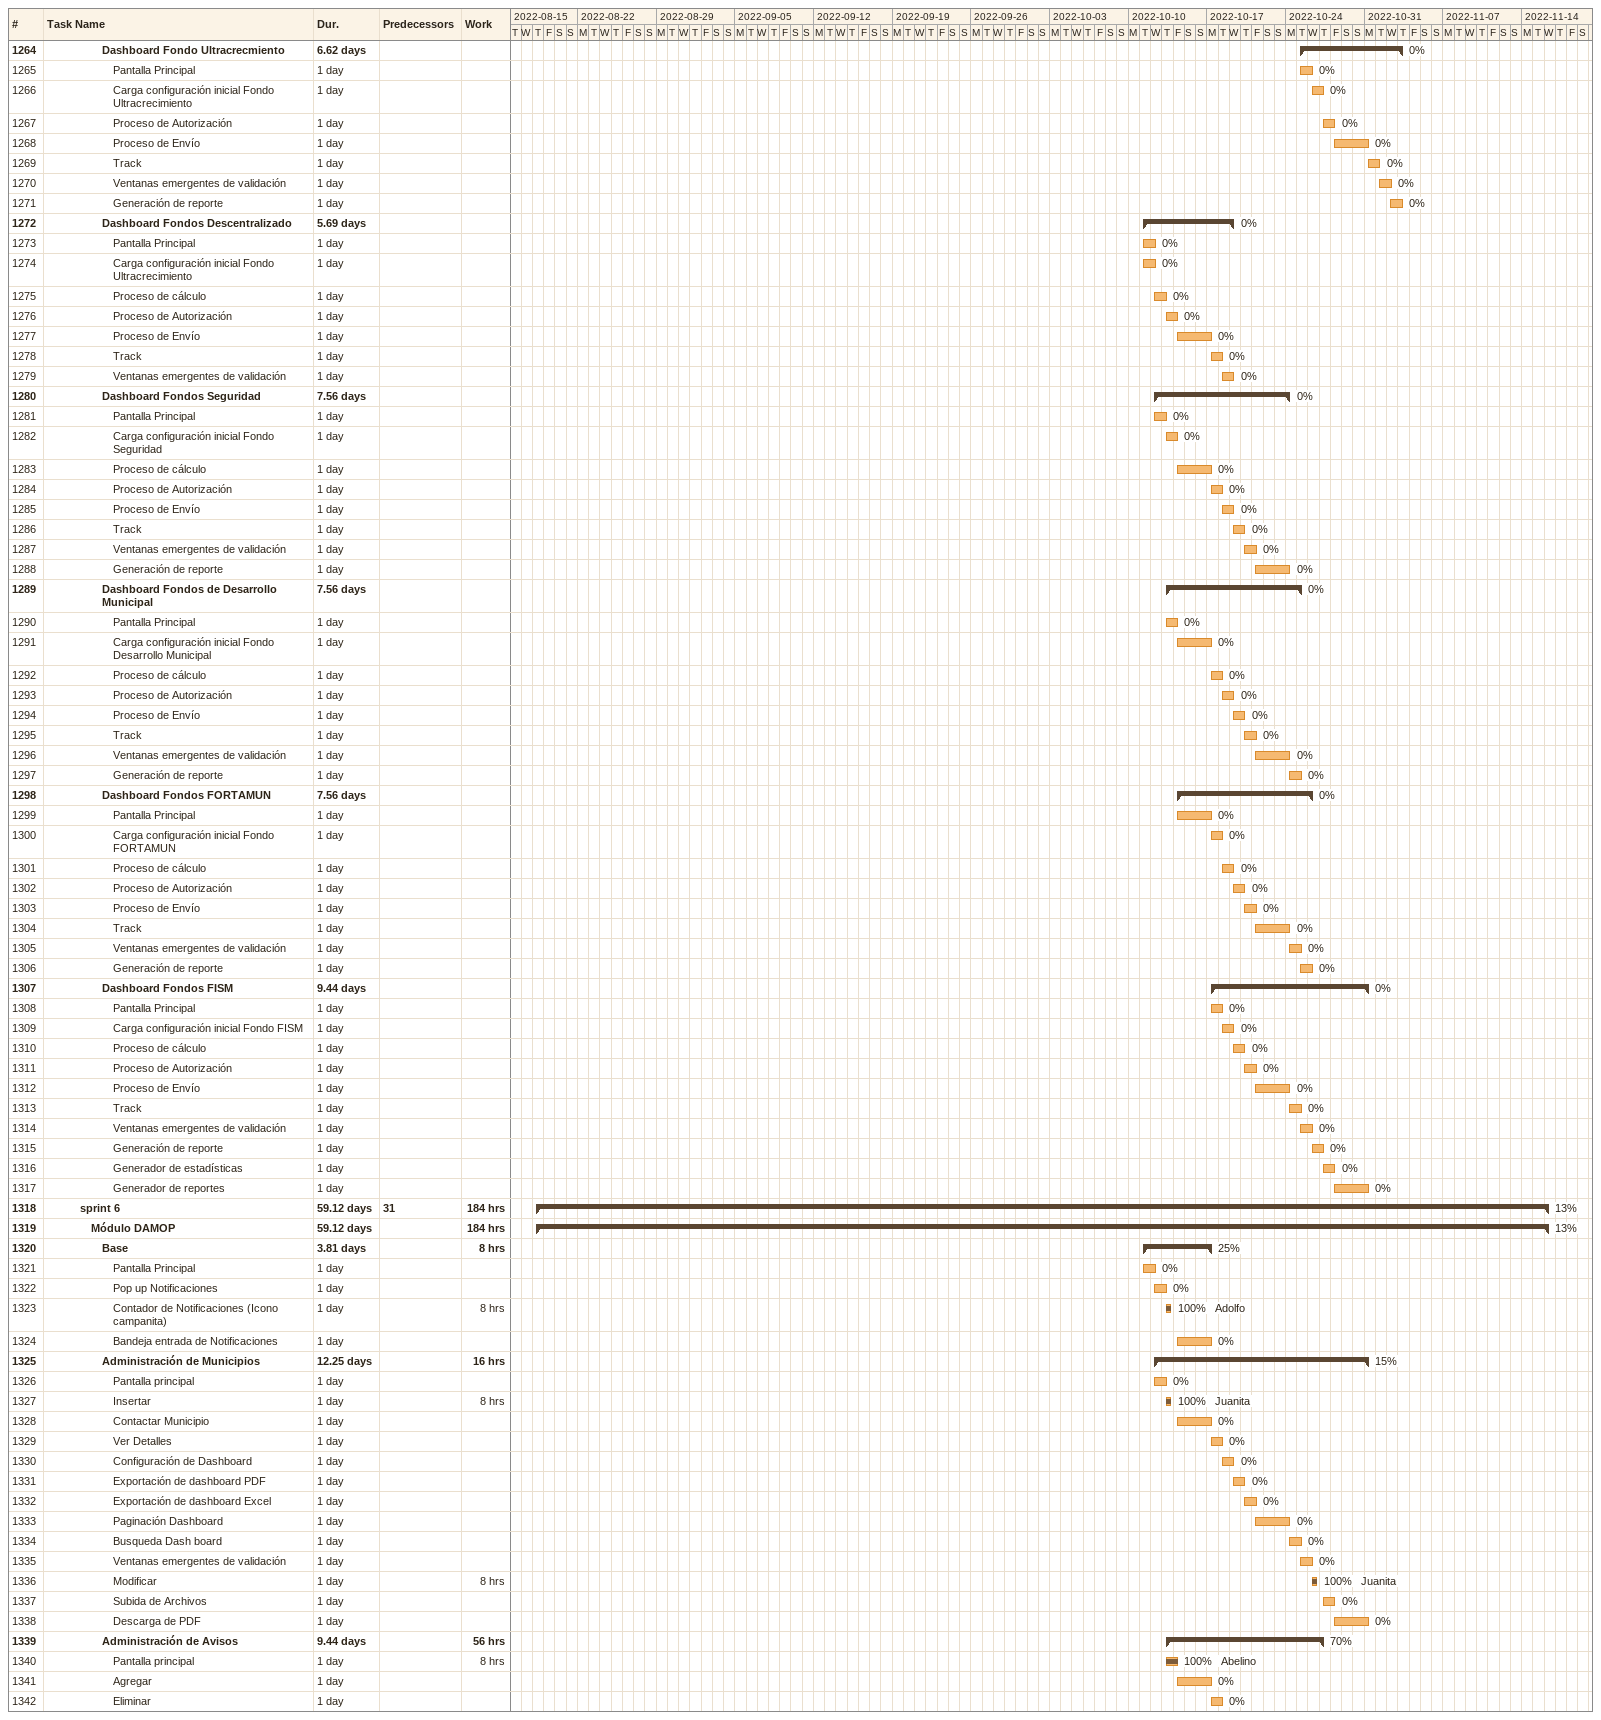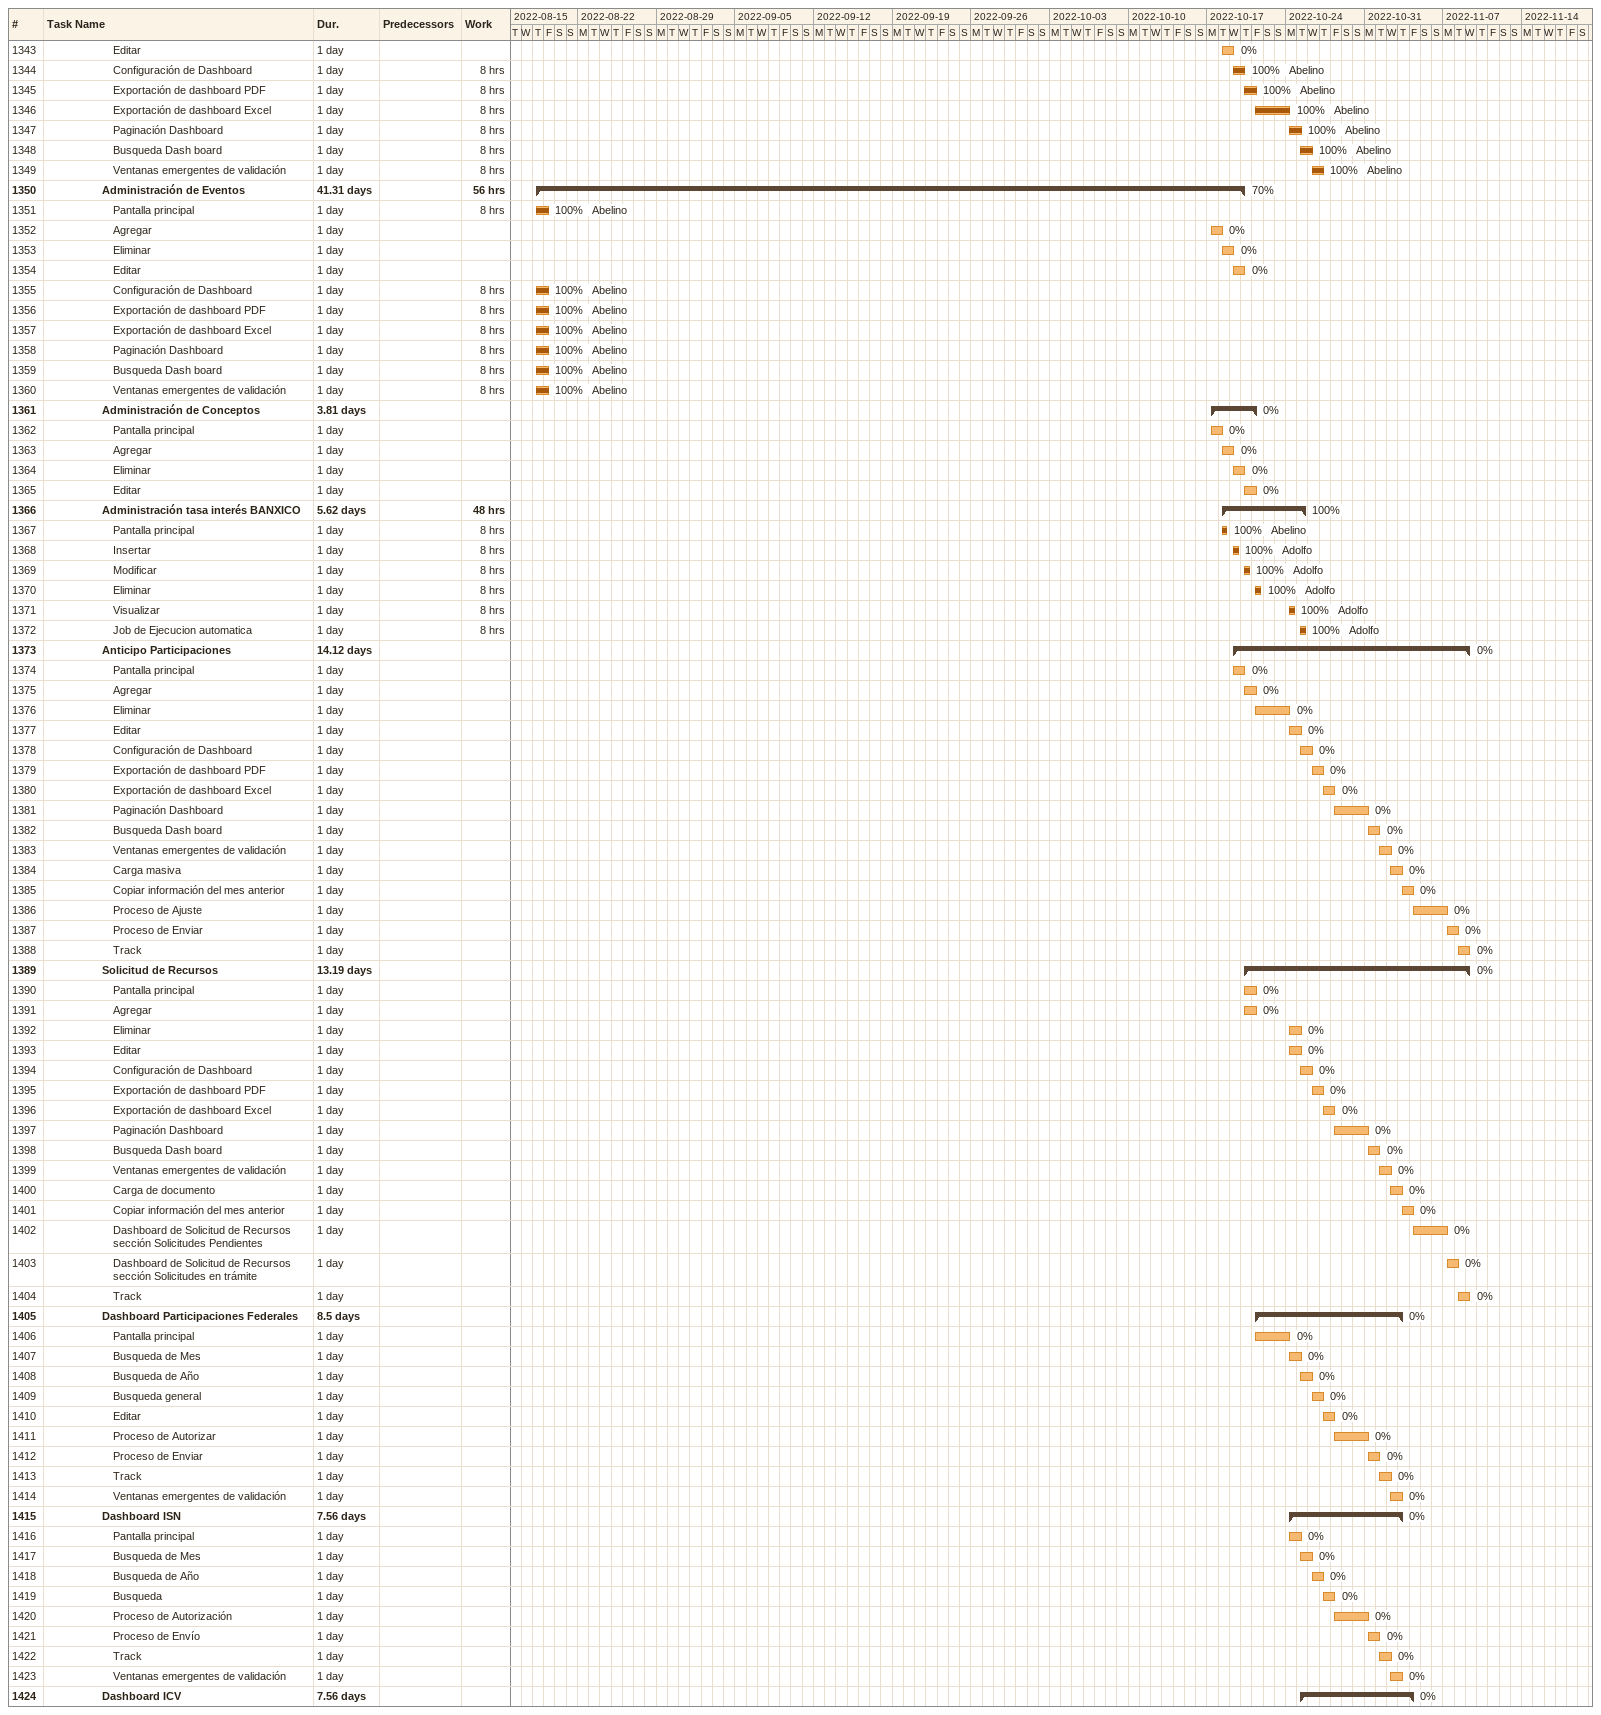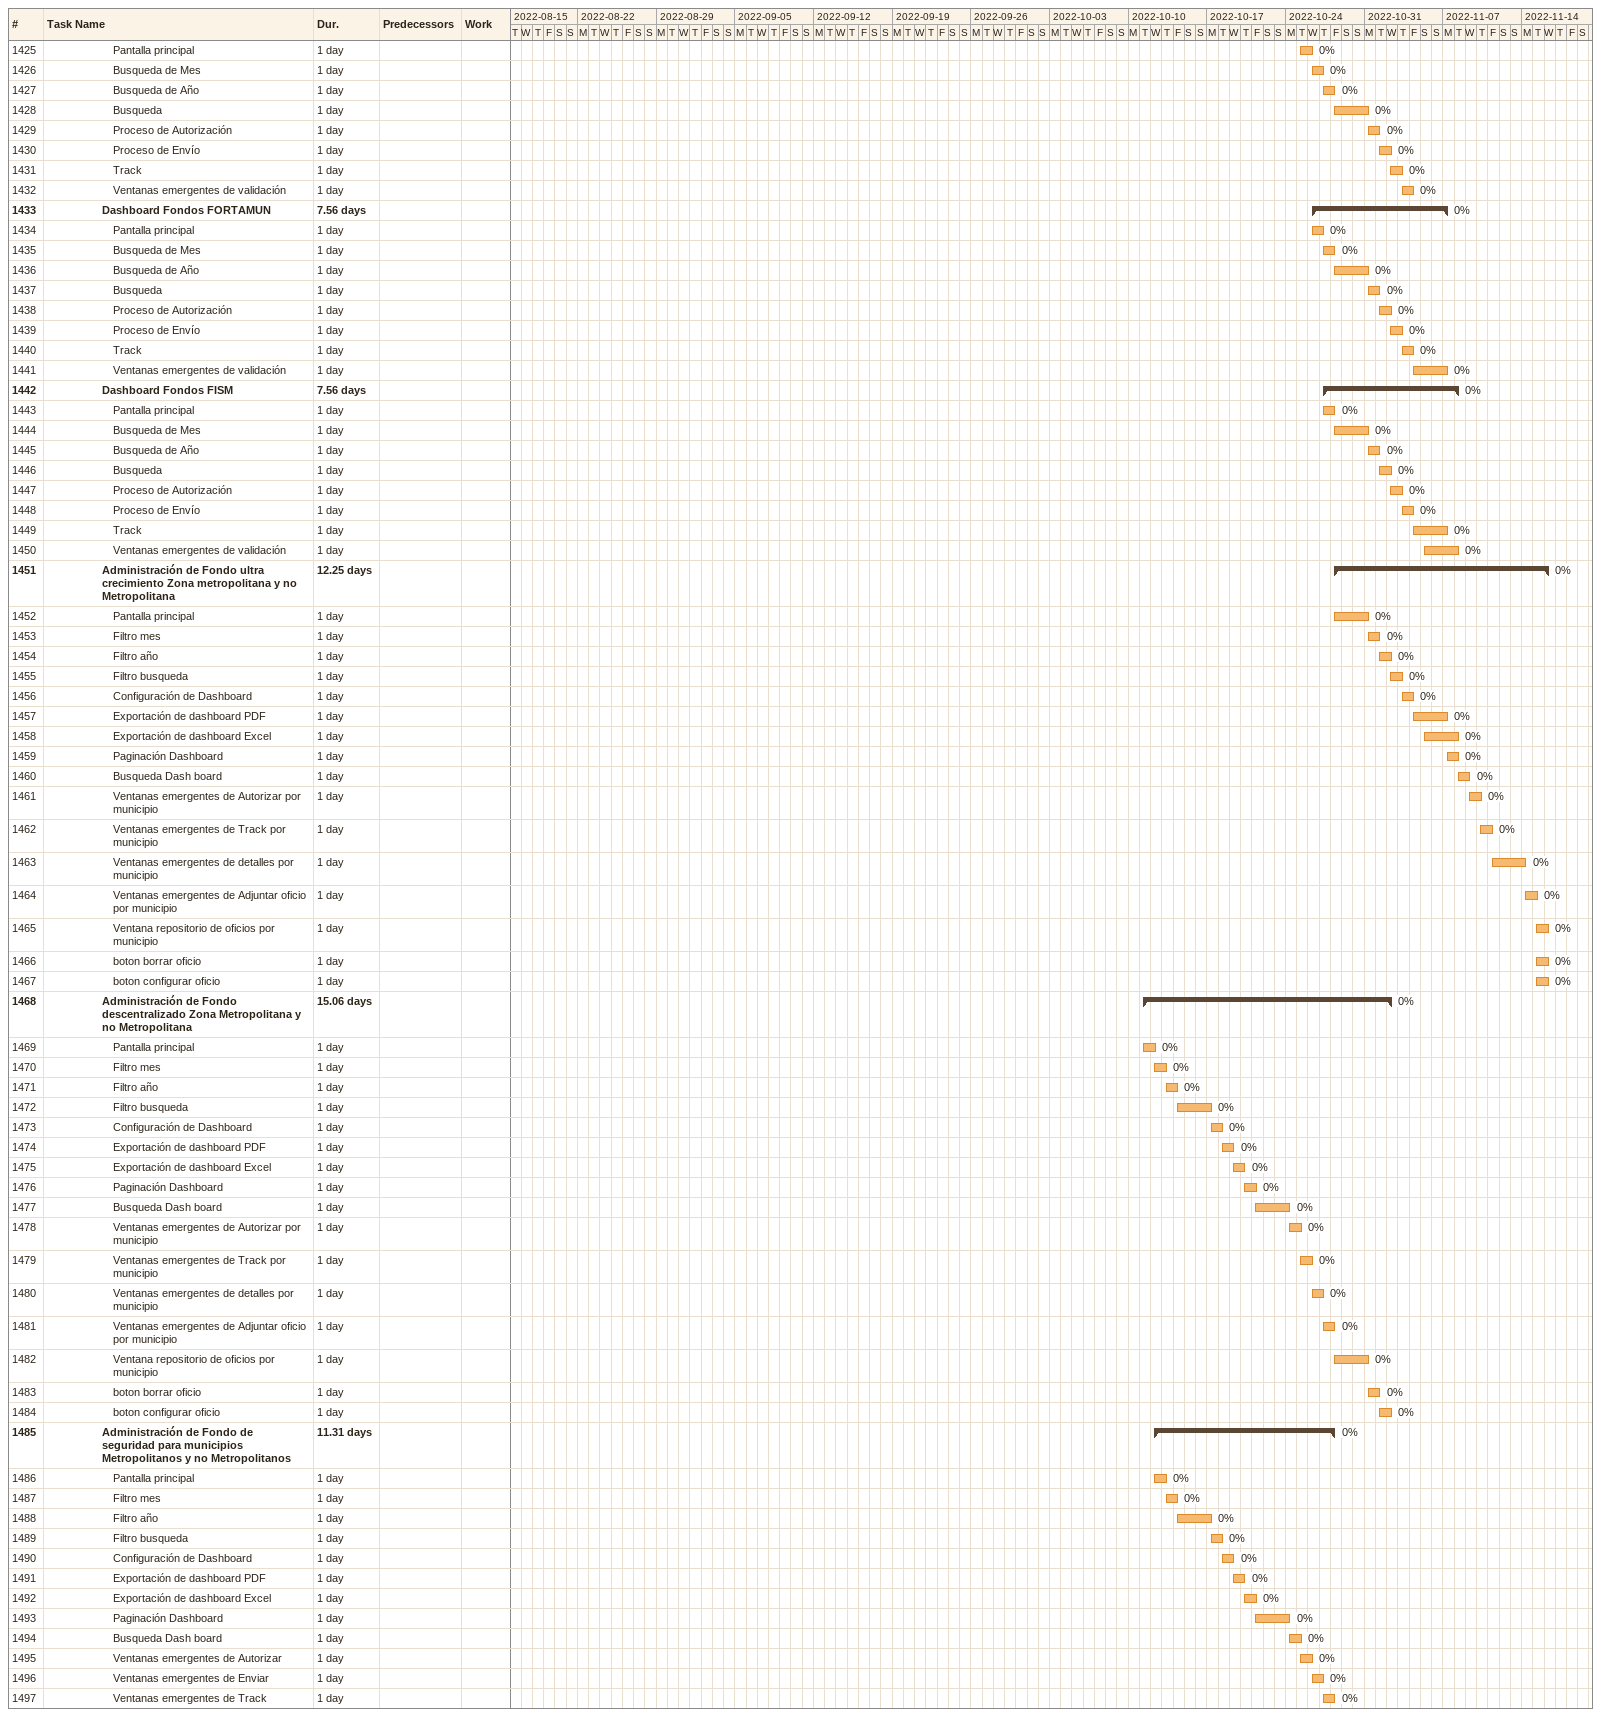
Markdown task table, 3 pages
| ID | Level | Task | Duration | Start | Finish | Predecessors | Resources | % complete | Work (h) |
|---|---|---|---|---|---|---|---|---|---|
| 1264 | 6 | **Dashboard Fondo Ultracrecmiento** | 6.62d | 2022-10-25 | 2022-11-03 |  |  | 0 |  |
| 1265 | 7 | Pantalla Principal | 1d | 2022-10-25 | 2022-10-26 |  |  | 0 |  |
| 1266 | 7 | Carga configuración inicial Fondo Ultracrecimiento | 1d | 2022-10-26 | 2022-10-27 |  |  | 0 |  |
| 1267 | 7 | Proceso de Autorización | 1d | 2022-10-27 | 2022-10-28 |  |  | 0 |  |
| 1268 | 7 | Proceso de Envío | 1d | 2022-10-28 | 2022-10-31 |  |  | 0 |  |
| 1269 | 7 | Track | 1d | 2022-10-31 | 2022-11-01 |  |  | 0 |  |
| 1270 | 7 | Ventanas emergentes de validación | 1d | 2022-11-01 | 2022-11-02 |  |  | 0 |  |
| 1271 | 7 | Generación de reporte | 1d | 2022-11-02 | 2022-11-03 |  |  | 0 |  |
| 1272 | 6 | **Dashboard Fondos Descentralizado** | 5.69d | 2022-10-11 | 2022-10-19 |  |  | 0 |  |
| 1273 | 7 | Pantalla Principal | 1d | 2022-10-11 | 2022-10-12 |  |  | 0 |  |
| 1274 | 7 | Carga configuración inicial Fondo Ultracrecimiento | 1d | 2022-10-11 | 2022-10-12 |  |  | 0 |  |
| 1275 | 7 | Proceso de cálculo | 1d | 2022-10-12 | 2022-10-13 |  |  | 0 |  |
| 1276 | 7 | Proceso de Autorización | 1d | 2022-10-13 | 2022-10-14 |  |  | 0 |  |
| 1277 | 7 | Proceso de Envío | 1d | 2022-10-14 | 2022-10-17 |  |  | 0 |  |
| 1278 | 7 | Track | 1d | 2022-10-17 | 2022-10-18 |  |  | 0 |  |
| 1279 | 7 | Ventanas emergentes de validación | 1d | 2022-10-18 | 2022-10-19 |  |  | 0 |  |
| 1280 | 6 | **Dashboard Fondos Seguridad** | 7.56d | 2022-10-12 | 2022-10-24 |  |  | 0 |  |
| 1281 | 7 | Pantalla Principal | 1d | 2022-10-12 | 2022-10-13 |  |  | 0 |  |
| 1282 | 7 | Carga configuración inicial Fondo Seguridad | 1d | 2022-10-13 | 2022-10-14 |  |  | 0 |  |
| 1283 | 7 | Proceso de cálculo | 1d | 2022-10-14 | 2022-10-17 |  |  | 0 |  |
| 1284 | 7 | Proceso de Autorización | 1d | 2022-10-17 | 2022-10-18 |  |  | 0 |  |
| 1285 | 7 | Proceso de Envío | 1d | 2022-10-18 | 2022-10-19 |  |  | 0 |  |
| 1286 | 7 | Track | 1d | 2022-10-19 | 2022-10-20 |  |  | 0 |  |
| 1287 | 7 | Ventanas emergentes de validación | 1d | 2022-10-20 | 2022-10-21 |  |  | 0 |  |
| 1288 | 7 | Generación de reporte | 1d | 2022-10-21 | 2022-10-24 |  |  | 0 |  |
| 1289 | 6 | **Dashboard Fondos de Desarrollo Municipal** | 7.56d | 2022-10-13 | 2022-10-25 |  |  | 0 |  |
| 1290 | 7 | Pantalla Principal | 1d | 2022-10-13 | 2022-10-14 |  |  | 0 |  |
| 1291 | 7 | Carga configuración inicial Fondo Desarrollo Municipal | 1d | 2022-10-14 | 2022-10-17 |  |  | 0 |  |
| 1292 | 7 | Proceso de cálculo | 1d | 2022-10-17 | 2022-10-18 |  |  | 0 |  |
| 1293 | 7 | Proceso de Autorización | 1d | 2022-10-18 | 2022-10-19 |  |  | 0 |  |
| 1294 | 7 | Proceso de Envío | 1d | 2022-10-19 | 2022-10-20 |  |  | 0 |  |
| 1295 | 7 | Track | 1d | 2022-10-20 | 2022-10-21 |  |  | 0 |  |
| 1296 | 7 | Ventanas emergentes de validación | 1d | 2022-10-21 | 2022-10-24 |  |  | 0 |  |
| 1297 | 7 | Generación de reporte | 1d | 2022-10-24 | 2022-10-25 |  |  | 0 |  |
| 1298 | 6 | **Dashboard Fondos FORTAMUN** | 7.56d | 2022-10-14 | 2022-10-26 |  |  | 0 |  |
| 1299 | 7 | Pantalla Principal | 1d | 2022-10-14 | 2022-10-17 |  |  | 0 |  |
| 1300 | 7 | Carga configuración inicial Fondo FORTAMUN | 1d | 2022-10-17 | 2022-10-18 |  |  | 0 |  |
| 1301 | 7 | Proceso de cálculo | 1d | 2022-10-18 | 2022-10-19 |  |  | 0 |  |
| 1302 | 7 | Proceso de Autorización | 1d | 2022-10-19 | 2022-10-20 |  |  | 0 |  |
| 1303 | 7 | Proceso de Envío | 1d | 2022-10-20 | 2022-10-21 |  |  | 0 |  |
| 1304 | 7 | Track | 1d | 2022-10-21 | 2022-10-24 |  |  | 0 |  |
| 1305 | 7 | Ventanas emergentes de validación | 1d | 2022-10-24 | 2022-10-25 |  |  | 0 |  |
| 1306 | 7 | Generación de reporte | 1d | 2022-10-25 | 2022-10-26 |  |  | 0 |  |
| 1307 | 6 | **Dashboard Fondos FISM** | 9.44d | 2022-10-17 | 2022-10-31 |  |  | 0 |  |
| 1308 | 7 | Pantalla Principal | 1d | 2022-10-17 | 2022-10-18 |  |  | 0 |  |
| 1309 | 7 | Carga configuración inicial Fondo FISM | 1d | 2022-10-18 | 2022-10-19 |  |  | 0 |  |
| 1310 | 7 | Proceso de cálculo | 1d | 2022-10-19 | 2022-10-20 |  |  | 0 |  |
| 1311 | 7 | Proceso de Autorización | 1d | 2022-10-20 | 2022-10-21 |  |  | 0 |  |
| 1312 | 7 | Proceso de Envío | 1d | 2022-10-21 | 2022-10-24 |  |  | 0 |  |
| 1313 | 7 | Track | 1d | 2022-10-24 | 2022-10-25 |  |  | 0 |  |
| 1314 | 7 | Ventanas emergentes de validación | 1d | 2022-10-25 | 2022-10-26 |  |  | 0 |  |
| 1315 | 7 | Generación de reporte | 1d | 2022-10-26 | 2022-10-27 |  |  | 0 |  |
| 1316 | 7 | Generador de estadísticas | 1d | 2022-10-27 | 2022-10-28 |  |  | 0 |  |
| 1317 | 7 | Generador de reportes | 1d | 2022-10-28 | 2022-10-31 |  |  | 0 |  |
| 1318 | 4 | **sprint 6** | 59.12d | 2022-08-18 | 2022-11-16 | 31 |  | 13 | 184 |
| 1319 | 5 | **Módulo DAMOP** | 59.12d | 2022-08-18 | 2022-11-16 |  |  | 13 | 184 |
| 1320 | 6 | **Base** | 3.81d | 2022-10-11 | 2022-10-17 |  |  | 25 | 8 |
| 1321 | 7 | Pantalla Principal | 1d | 2022-10-11 | 2022-10-12 |  |  | 0 |  |
| 1322 | 7 | Pop up Notificaciones | 1d | 2022-10-12 | 2022-10-13 |  |  | 0 |  |
| 1323 | 7 | Contador de Notificaciones (Icono campanita) | 1d | 2022-10-13 | 2022-10-13 |  | Adolfo | 100 | 8 |
| 1324 | 7 | Bandeja entrada de Notificaciones | 1d | 2022-10-14 | 2022-10-17 |  |  | 0 |  |
| 1325 | 6 | **Administración de Municipios** | 12.25d | 2022-10-12 | 2022-10-31 |  |  | 15 | 16 |
| 1326 | 7 | Pantalla principal | 1d | 2022-10-12 | 2022-10-13 |  |  | 0 |  |
| 1327 | 7 | Insertar | 1d | 2022-10-13 | 2022-10-13 |  | Juanita | 100 | 8 |
| 1328 | 7 | Contactar Municipio | 1d | 2022-10-14 | 2022-10-17 |  |  | 0 |  |
| 1329 | 7 | Ver Detalles | 1d | 2022-10-17 | 2022-10-18 |  |  | 0 |  |
| 1330 | 7 | Configuración de Dashboard | 1d | 2022-10-18 | 2022-10-19 |  |  | 0 |  |
| 1331 | 7 | Exportación de dashboard PDF | 1d | 2022-10-19 | 2022-10-20 |  |  | 0 |  |
| 1332 | 7 | Exportación de dashboard Excel | 1d | 2022-10-20 | 2022-10-21 |  |  | 0 |  |
| 1333 | 7 | Paginación Dashboard | 1d | 2022-10-21 | 2022-10-24 |  |  | 0 |  |
| 1334 | 7 | Busqueda Dash board | 1d | 2022-10-24 | 2022-10-25 |  |  | 0 |  |
| 1335 | 7 | Ventanas emergentes de validación | 1d | 2022-10-25 | 2022-10-26 |  |  | 0 |  |
| 1336 | 7 | Modificar | 1d | 2022-10-26 | 2022-10-26 |  | Juanita | 100 | 8 |
| 1337 | 7 | Subida de Archivos | 1d | 2022-10-27 | 2022-10-28 |  |  | 0 |  |
| 1338 | 7 | Descarga de PDF | 1d | 2022-10-28 | 2022-10-31 |  |  | 0 |  |
| 1339 | 6 | **Administración de Avisos** | 9.44d | 2022-10-13 | 2022-10-27 |  |  | 70 | 56 |
| 1340 | 7 | Pantalla principal | 1d | 2022-10-13 | 2022-10-14 |  | Abelino | 100 | 8 |
| 1341 | 7 | Agregar | 1d | 2022-10-14 | 2022-10-17 |  |  | 0 |  |
| 1342 | 7 | Eliminar | 1d | 2022-10-17 | 2022-10-18 |  |  | 0 |  |
| 1343 | 7 | Editar | 1d | 2022-10-18 | 2022-10-19 |  |  | 0 |  |
| 1344 | 7 | Configuración de Dashboard | 1d | 2022-10-19 | 2022-10-20 |  | Abelino | 100 | 8 |
| 1345 | 7 | Exportación de dashboard PDF | 1d | 2022-10-20 | 2022-10-21 |  | Abelino | 100 | 8 |
| 1346 | 7 | Exportación de dashboard Excel | 1d | 2022-10-21 | 2022-10-24 |  | Abelino | 100 | 8 |
| 1347 | 7 | Paginación Dashboard | 1d | 2022-10-24 | 2022-10-25 |  | Abelino | 100 | 8 |
| 1348 | 7 | Busqueda Dash board | 1d | 2022-10-25 | 2022-10-26 |  | Abelino | 100 | 8 |
| 1349 | 7 | Ventanas emergentes de validación | 1d | 2022-10-26 | 2022-10-27 |  | Abelino | 100 | 8 |
| 1350 | 6 | **Administración de Eventos** | 41.31d | 2022-08-18 | 2022-10-20 |  |  | 70 | 56 |
| 1351 | 7 | Pantalla principal | 1d | 2022-08-18 | 2022-08-19 |  | Abelino | 100 | 8 |
| 1352 | 7 | Agregar | 1d | 2022-10-17 | 2022-10-18 |  |  | 0 |  |
| 1353 | 7 | Eliminar | 1d | 2022-10-18 | 2022-10-19 |  |  | 0 |  |
| 1354 | 7 | Editar | 1d | 2022-10-19 | 2022-10-20 |  |  | 0 |  |
| 1355 | 7 | Configuración de Dashboard | 1d | 2022-08-18 | 2022-08-19 |  | Abelino | 100 | 8 |
| 1356 | 7 | Exportación de dashboard PDF | 1d | 2022-08-18 | 2022-08-19 |  | Abelino | 100 | 8 |
| 1357 | 7 | Exportación de dashboard Excel | 1d | 2022-08-18 | 2022-08-19 |  | Abelino | 100 | 8 |
| 1358 | 7 | Paginación Dashboard | 1d | 2022-08-18 | 2022-08-19 |  | Abelino | 100 | 8 |
| 1359 | 7 | Busqueda Dash board | 1d | 2022-08-18 | 2022-08-19 |  | Abelino | 100 | 8 |
| 1360 | 7 | Ventanas emergentes de validación | 1d | 2022-08-18 | 2022-08-19 |  | Abelino | 100 | 8 |
| 1361 | 6 | **Administración de Conceptos** | 3.81d | 2022-10-17 | 2022-10-21 |  |  | 0 |  |
| 1362 | 7 | Pantalla principal | 1d | 2022-10-17 | 2022-10-18 |  |  | 0 |  |
| 1363 | 7 | Agregar | 1d | 2022-10-18 | 2022-10-19 |  |  | 0 |  |
| 1364 | 7 | Eliminar | 1d | 2022-10-19 | 2022-10-20 |  |  | 0 |  |
| 1365 | 7 | Editar | 1d | 2022-10-20 | 2022-10-21 |  |  | 0 |  |
| 1366 | 6 | **Administración tasa interés BANXICO** | 5.62d | 2022-10-18 | 2022-10-25 |  |  | 100 | 48 |
| 1367 | 7 | Pantalla principal | 1d | 2022-10-18 | 2022-10-18 |  | Abelino | 100 | 8 |
| 1368 | 7 | Insertar | 1d | 2022-10-19 | 2022-10-19 |  | Adolfo | 100 | 8 |
| 1369 | 7 | Modificar | 1d | 2022-10-20 | 2022-10-20 |  | Adolfo | 100 | 8 |
| 1370 | 7 | Eliminar | 1d | 2022-10-21 | 2022-10-21 |  | Adolfo | 100 | 8 |
| 1371 | 7 | Visualizar | 1d | 2022-10-24 | 2022-10-24 |  | Adolfo | 100 | 8 |
| 1372 | 7 | Job de Ejecucion automatica | 1d | 2022-10-25 | 2022-10-25 |  | Adolfo | 100 | 8 |
| 1373 | 6 | **Anticipo Participaciones** | 14.12d | 2022-10-19 | 2022-11-09 |  |  | 0 |  |
| 1374 | 7 | Pantalla principal | 1d | 2022-10-19 | 2022-10-20 |  |  | 0 |  |
| 1375 | 7 | Agregar | 1d | 2022-10-20 | 2022-10-21 |  |  | 0 |  |
| 1376 | 7 | Eliminar | 1d | 2022-10-21 | 2022-10-24 |  |  | 0 |  |
| 1377 | 7 | Editar | 1d | 2022-10-24 | 2022-10-25 |  |  | 0 |  |
| 1378 | 7 | Configuración de Dashboard | 1d | 2022-10-25 | 2022-10-26 |  |  | 0 |  |
| 1379 | 7 | Exportación de dashboard PDF | 1d | 2022-10-26 | 2022-10-27 |  |  | 0 |  |
| 1380 | 7 | Exportación de dashboard Excel | 1d | 2022-10-27 | 2022-10-28 |  |  | 0 |  |
| 1381 | 7 | Paginación Dashboard | 1d | 2022-10-28 | 2022-10-31 |  |  | 0 |  |
| 1382 | 7 | Busqueda Dash board | 1d | 2022-10-31 | 2022-11-01 |  |  | 0 |  |
| 1383 | 7 | Ventanas emergentes de validación | 1d | 2022-11-01 | 2022-11-02 |  |  | 0 |  |
| 1384 | 7 | Carga masiva | 1d | 2022-11-02 | 2022-11-03 |  |  | 0 |  |
| 1385 | 7 | Copiar información del mes anterior | 1d | 2022-11-03 | 2022-11-04 |  |  | 0 |  |
| 1386 | 7 | Proceso de Ajuste | 1d | 2022-11-04 | 2022-11-07 |  |  | 0 |  |
| 1387 | 7 | Proceso de Enviar | 1d | 2022-11-07 | 2022-11-08 |  |  | 0 |  |
| 1388 | 7 | Track | 1d | 2022-11-08 | 2022-11-09 |  |  | 0 |  |
| 1389 | 6 | **Solicitud de Recursos** | 13.19d | 2022-10-20 | 2022-11-09 |  |  | 0 |  |
| 1390 | 7 | Pantalla principal | 1d | 2022-10-20 | 2022-10-21 |  |  | 0 |  |
| 1391 | 7 | Agregar | 1d | 2022-10-20 | 2022-10-21 |  |  | 0 |  |
| 1392 | 7 | Eliminar | 1d | 2022-10-24 | 2022-10-25 |  |  | 0 |  |
| 1393 | 7 | Editar | 1d | 2022-10-24 | 2022-10-25 |  |  | 0 |  |
| 1394 | 7 | Configuración de Dashboard | 1d | 2022-10-25 | 2022-10-26 |  |  | 0 |  |
| 1395 | 7 | Exportación de dashboard PDF | 1d | 2022-10-26 | 2022-10-27 |  |  | 0 |  |
| 1396 | 7 | Exportación de dashboard Excel | 1d | 2022-10-27 | 2022-10-28 |  |  | 0 |  |
| 1397 | 7 | Paginación Dashboard | 1d | 2022-10-28 | 2022-10-31 |  |  | 0 |  |
| 1398 | 7 | Busqueda Dash board | 1d | 2022-10-31 | 2022-11-01 |  |  | 0 |  |
| 1399 | 7 | Ventanas emergentes de validación | 1d | 2022-11-01 | 2022-11-02 |  |  | 0 |  |
| 1400 | 7 | Carga de documento | 1d | 2022-11-02 | 2022-11-03 |  |  | 0 |  |
| 1401 | 7 | Copiar información del mes anterior | 1d | 2022-11-03 | 2022-11-04 |  |  | 0 |  |
| 1402 | 7 | Dashboard de Solicitud de Recursos sección Solicitudes Pendientes | 1d | 2022-11-04 | 2022-11-07 |  |  | 0 |  |
| 1403 | 7 | Dashboard de Solicitud de Recursos sección Solicitudes en trámite | 1d | 2022-11-07 | 2022-11-08 |  |  | 0 |  |
| 1404 | 7 | Track | 1d | 2022-11-08 | 2022-11-09 |  |  | 0 |  |
| 1405 | 6 | **Dashboard Participaciones Federales** | 8.5d | 2022-10-21 | 2022-11-03 |  |  | 0 |  |
| 1406 | 7 | Pantalla principal | 1d | 2022-10-21 | 2022-10-24 |  |  | 0 |  |
| 1407 | 7 | Busqueda de Mes | 1d | 2022-10-24 | 2022-10-25 |  |  | 0 |  |
| 1408 | 7 | Busqueda de Año | 1d | 2022-10-25 | 2022-10-26 |  |  | 0 |  |
| 1409 | 7 | Busqueda general | 1d | 2022-10-26 | 2022-10-27 |  |  | 0 |  |
| 1410 | 7 | Editar | 1d | 2022-10-27 | 2022-10-28 |  |  | 0 |  |
| 1411 | 7 | Proceso de Autorizar | 1d | 2022-10-28 | 2022-10-31 |  |  | 0 |  |
| 1412 | 7 | Proceso de Enviar | 1d | 2022-10-31 | 2022-11-01 |  |  | 0 |  |
| 1413 | 7 | Track | 1d | 2022-11-01 | 2022-11-02 |  |  | 0 |  |
| 1414 | 7 | Ventanas emergentes de validación | 1d | 2022-11-02 | 2022-11-03 |  |  | 0 |  |
| 1415 | 6 | **Dashboard ISN** | 7.56d | 2022-10-24 | 2022-11-03 |  |  | 0 |  |
| 1416 | 7 | Pantalla principal | 1d | 2022-10-24 | 2022-10-25 |  |  | 0 |  |
| 1417 | 7 | Busqueda de Mes | 1d | 2022-10-25 | 2022-10-26 |  |  | 0 |  |
| 1418 | 7 | Busqueda de Año | 1d | 2022-10-26 | 2022-10-27 |  |  | 0 |  |
| 1419 | 7 | Busqueda | 1d | 2022-10-27 | 2022-10-28 |  |  | 0 |  |
| 1420 | 7 | Proceso de Autorización | 1d | 2022-10-28 | 2022-10-31 |  |  | 0 |  |
| 1421 | 7 | Proceso de Envío | 1d | 2022-10-31 | 2022-11-01 |  |  | 0 |  |
| 1422 | 7 | Track | 1d | 2022-11-01 | 2022-11-02 |  |  | 0 |  |
| 1423 | 7 | Ventanas emergentes de validación | 1d | 2022-11-02 | 2022-11-03 |  |  | 0 |  |
| 1424 | 6 | **Dashboard ICV** | 7.56d | 2022-10-25 | 2022-11-04 |  |  | 0 |  |
| 1425 | 7 | Pantalla principal | 1d | 2022-10-25 | 2022-10-26 |  |  | 0 |  |
| 1426 | 7 | Busqueda de Mes | 1d | 2022-10-26 | 2022-10-27 |  |  | 0 |  |
| 1427 | 7 | Busqueda de Año | 1d | 2022-10-27 | 2022-10-28 |  |  | 0 |  |
| 1428 | 7 | Busqueda | 1d | 2022-10-28 | 2022-10-31 |  |  | 0 |  |
| 1429 | 7 | Proceso de Autorización | 1d | 2022-10-31 | 2022-11-01 |  |  | 0 |  |
| 1430 | 7 | Proceso de Envío | 1d | 2022-11-01 | 2022-11-02 |  |  | 0 |  |
| 1431 | 7 | Track | 1d | 2022-11-02 | 2022-11-03 |  |  | 0 |  |
| 1432 | 7 | Ventanas emergentes de validación | 1d | 2022-11-03 | 2022-11-04 |  |  | 0 |  |
| 1433 | 6 | **Dashboard Fondos FORTAMUN** | 7.56d | 2022-10-26 | 2022-11-07 |  |  | 0 |  |
| 1434 | 7 | Pantalla principal | 1d | 2022-10-26 | 2022-10-27 |  |  | 0 |  |
| 1435 | 7 | Busqueda de Mes | 1d | 2022-10-27 | 2022-10-28 |  |  | 0 |  |
| 1436 | 7 | Busqueda de Año | 1d | 2022-10-28 | 2022-10-31 |  |  | 0 |  |
| 1437 | 7 | Busqueda | 1d | 2022-10-31 | 2022-11-01 |  |  | 0 |  |
| 1438 | 7 | Proceso de Autorización | 1d | 2022-11-01 | 2022-11-02 |  |  | 0 |  |
| 1439 | 7 | Proceso de Envío | 1d | 2022-11-02 | 2022-11-03 |  |  | 0 |  |
| 1440 | 7 | Track | 1d | 2022-11-03 | 2022-11-04 |  |  | 0 |  |
| 1441 | 7 | Ventanas emergentes de validación | 1d | 2022-11-04 | 2022-11-07 |  |  | 0 |  |
| 1442 | 6 | **Dashboard Fondos FISM** | 7.56d | 2022-10-27 | 2022-11-08 |  |  | 0 |  |
| 1443 | 7 | Pantalla principal | 1d | 2022-10-27 | 2022-10-28 |  |  | 0 |  |
| 1444 | 7 | Busqueda de Mes | 1d | 2022-10-28 | 2022-10-31 |  |  | 0 |  |
| 1445 | 7 | Busqueda de Año | 1d | 2022-10-31 | 2022-11-01 |  |  | 0 |  |
| 1446 | 7 | Busqueda | 1d | 2022-11-01 | 2022-11-02 |  |  | 0 |  |
| 1447 | 7 | Proceso de Autorización | 1d | 2022-11-02 | 2022-11-03 |  |  | 0 |  |
| 1448 | 7 | Proceso de Envío | 1d | 2022-11-03 | 2022-11-04 |  |  | 0 |  |
| 1449 | 7 | Track | 1d | 2022-11-04 | 2022-11-07 |  |  | 0 |  |
| 1450 | 7 | Ventanas emergentes de validación | 1d | 2022-11-05 | 2022-11-08 |  |  | 0 |  |
| 1451 | 6 | **Administración de Fondo ultra crecimiento Zona metropolitana y no Metropolitana** | 12.25d | 2022-10-28 | 2022-11-16 |  |  | 0 |  |
| 1452 | 7 | Pantalla principal | 1d | 2022-10-28 | 2022-10-31 |  |  | 0 |  |
| 1453 | 7 | Filtro mes | 1d | 2022-10-31 | 2022-11-01 |  |  | 0 |  |
| 1454 | 7 | Filtro año | 1d | 2022-11-01 | 2022-11-02 |  |  | 0 |  |
| 1455 | 7 | Filtro busqueda | 1d | 2022-11-02 | 2022-11-03 |  |  | 0 |  |
| 1456 | 7 | Configuración de Dashboard | 1d | 2022-11-03 | 2022-11-04 |  |  | 0 |  |
| 1457 | 7 | Exportación de dashboard PDF | 1d | 2022-11-04 | 2022-11-07 |  |  | 0 |  |
| 1458 | 7 | Exportación de dashboard Excel | 1d | 2022-11-05 | 2022-11-08 |  |  | 0 |  |
| 1459 | 7 | Paginación Dashboard | 1d | 2022-11-07 | 2022-11-08 |  |  | 0 |  |
| 1460 | 7 | Busqueda Dash board | 1d | 2022-11-08 | 2022-11-09 |  |  | 0 |  |
| 1461 | 7 | Ventanas emergentes de Autorizar por municipio | 1d | 2022-11-09 | 2022-11-10 |  |  | 0 |  |
| 1462 | 7 | Ventanas emergentes de Track por municipio | 1d | 2022-11-10 | 2022-11-11 |  |  | 0 |  |
| 1463 | 7 | Ventanas emergentes de detalles por municipio | 1d | 2022-11-11 | 2022-11-14 |  |  | 0 |  |
| 1464 | 7 | Ventanas emergentes de Adjuntar oficio por municipio | 1d | 2022-11-14 | 2022-11-15 |  |  | 0 |  |
| 1465 | 7 | Ventana repositorio de oficios por municipio | 1d | 2022-11-15 | 2022-11-16 |  |  | 0 |  |
| 1466 | 7 | boton borrar oficio | 1d | 2022-11-15 | 2022-11-16 |  |  | 0 |  |
| 1467 | 7 | boton configurar oficio | 1d | 2022-11-15 | 2022-11-16 |  |  | 0 |  |
| 1468 | 6 | **Administración de Fondo descentralizado Zona Metropolitana y no Metropolitana** | 15.06d | 2022-10-11 | 2022-11-02 |  |  | 0 |  |
| 1469 | 7 | Pantalla principal | 1d | 2022-10-11 | 2022-10-12 |  |  | 0 |  |
| 1470 | 7 | Filtro mes | 1d | 2022-10-12 | 2022-10-13 |  |  | 0 |  |
| 1471 | 7 | Filtro año | 1d | 2022-10-13 | 2022-10-14 |  |  | 0 |  |
| 1472 | 7 | Filtro busqueda | 1d | 2022-10-14 | 2022-10-17 |  |  | 0 |  |
| 1473 | 7 | Configuración de Dashboard | 1d | 2022-10-17 | 2022-10-18 |  |  | 0 |  |
| 1474 | 7 | Exportación de dashboard PDF | 1d | 2022-10-18 | 2022-10-19 |  |  | 0 |  |
| 1475 | 7 | Exportación de dashboard Excel | 1d | 2022-10-19 | 2022-10-20 |  |  | 0 |  |
| 1476 | 7 | Paginación Dashboard | 1d | 2022-10-20 | 2022-10-21 |  |  | 0 |  |
| 1477 | 7 | Busqueda Dash board | 1d | 2022-10-21 | 2022-10-24 |  |  | 0 |  |
| 1478 | 7 | Ventanas emergentes de Autorizar por municipio | 1d | 2022-10-24 | 2022-10-25 |  |  | 0 |  |
| 1479 | 7 | Ventanas emergentes de Track por municipio | 1d | 2022-10-25 | 2022-10-26 |  |  | 0 |  |
| 1480 | 7 | Ventanas emergentes de detalles por municipio | 1d | 2022-10-26 | 2022-10-27 |  |  | 0 |  |
| 1481 | 7 | Ventanas emergentes de Adjuntar oficio por municipio | 1d | 2022-10-27 | 2022-10-28 |  |  | 0 |  |
| 1482 | 7 | Ventana repositorio de oficios por municipio | 1d | 2022-10-28 | 2022-10-31 |  |  | 0 |  |
| 1483 | 7 | boton borrar oficio | 1d | 2022-10-31 | 2022-11-01 |  |  | 0 |  |
| 1484 | 7 | boton configurar oficio | 1d | 2022-11-01 | 2022-11-02 |  |  | 0 |  |
| 1485 | 6 | **Administración de Fondo de seguridad para municipios Metropolitanos y no Metropolitanos** | 11.31d | 2022-10-12 | 2022-10-28 |  |  | 0 |  |
| 1486 | 7 | Pantalla principal | 1d | 2022-10-12 | 2022-10-13 |  |  | 0 |  |
| 1487 | 7 | Filtro mes | 1d | 2022-10-13 | 2022-10-14 |  |  | 0 |  |
| 1488 | 7 | Filtro año | 1d | 2022-10-14 | 2022-10-17 |  |  | 0 |  |
| 1489 | 7 | Filtro busqueda | 1d | 2022-10-17 | 2022-10-18 |  |  | 0 |  |
| 1490 | 7 | Configuración de Dashboard | 1d | 2022-10-18 | 2022-10-19 |  |  | 0 |  |
| 1491 | 7 | Exportación de dashboard PDF | 1d | 2022-10-19 | 2022-10-20 |  |  | 0 |  |
| 1492 | 7 | Exportación de dashboard Excel | 1d | 2022-10-20 | 2022-10-21 |  |  | 0 |  |
| 1493 | 7 | Paginación Dashboard | 1d | 2022-10-21 | 2022-10-24 |  |  | 0 |  |
| 1494 | 7 | Busqueda Dash board | 1d | 2022-10-24 | 2022-10-25 |  |  | 0 |  |
| 1495 | 7 | Ventanas emergentes de Autorizar | 1d | 2022-10-25 | 2022-10-26 |  |  | 0 |  |
| 1496 | 7 | Ventanas emergentes de Enviar | 1d | 2022-10-26 | 2022-10-27 |  |  | 0 |  |
| 1497 | 7 | Ventanas emergentes de Track | 1d | 2022-10-27 | 2022-10-28 |  |  | 0 |  |
